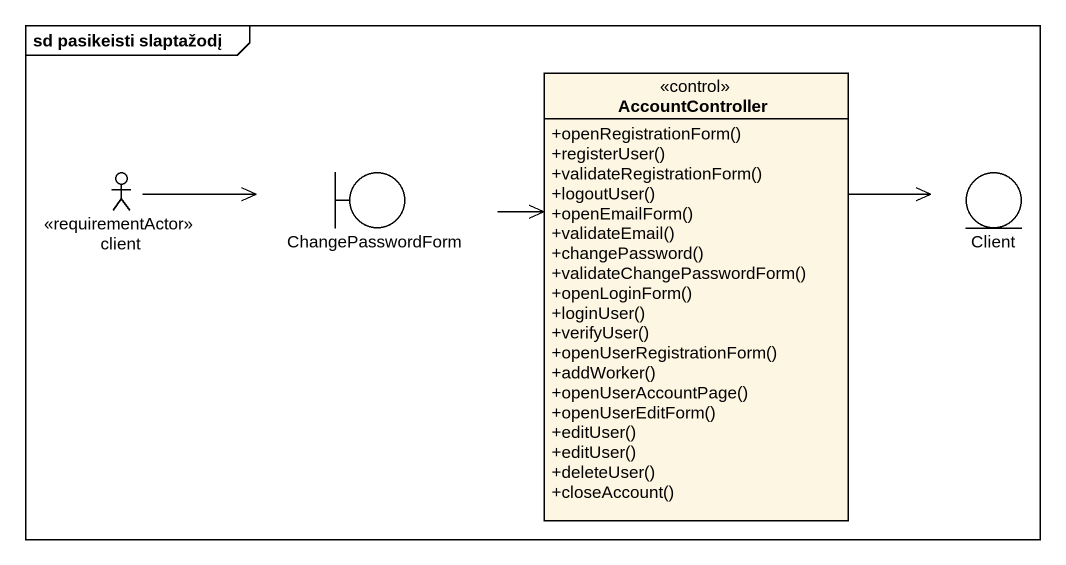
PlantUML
@startuml
mainframe sd pasikeisti slaptažodį
allowmixing
hide circle
hide empty members
skinparam classAttributeIconSize 0
class AccountController <<control>> {
  +openRegistrationForm()
  +registerUser()
  +validateRegistrationForm()
  +logoutUser()
  +openEmailForm()
  +validateEmail()
  +changePassword()
  +validateChangePasswordForm()
  +openLoginForm()
  +loginUser()
  +verifyUser()
  +openUserRegistrationForm()
  +addWorker()
  +openUserAccountPage()
  +openUserEditForm()
  +editUser()
  +editUser()
  +deleteUser()
  +closeAccount()
}
actor client <<requirementActor>>
boundary ChangePasswordForm
entity Client
AccountController -right-> Client
client -right-> ChangePasswordForm
ChangePasswordForm -right-> AccountController
@enduml
